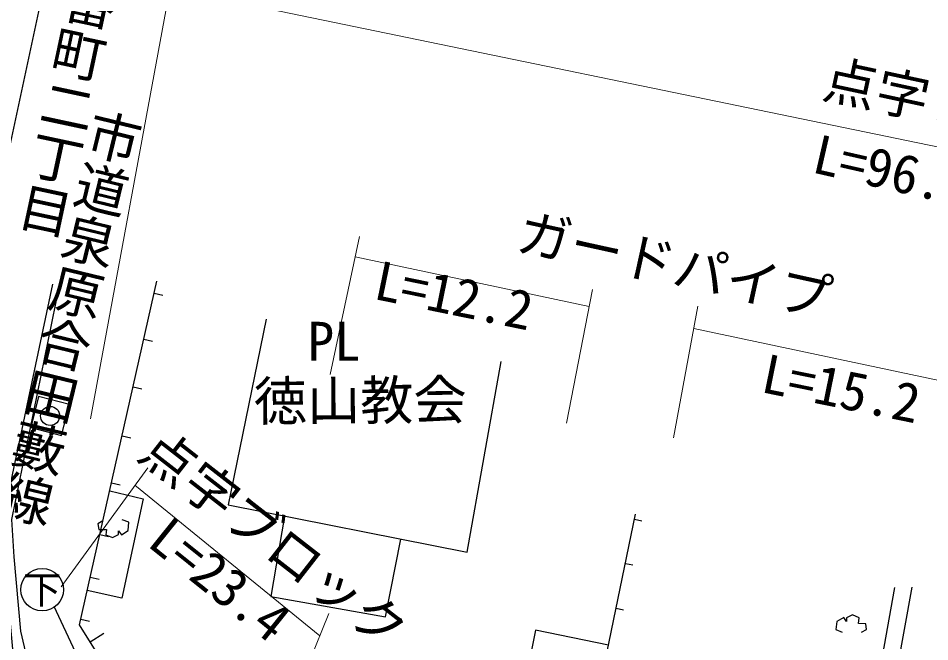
# Model space of a CAD drawing. Units: millimetres at full size, sheet at 1:1000; details may follow other scales. Extents: x 40000 to 680000, y 20000 to 380000.
# Drawn here: x 495421 to 538270, y 290076 to 319418 of the extents above; entities that cross this region are included whole.
import ezdxf
from ezdxf.enums import TextEntityAlignment as Align

# ---------------------------------------------------------------- set-up
doc = ezdxf.new("R2010")
doc.units = ezdxf.units.MM
doc.header["$LTSCALE"] = 1000
for name, color, linetype, lineweight in [('M-BGD', 7, 'Continuous', 25), ('M-BGD-EXST', 7, 'Continuous', 25), ('M-BMK-OTRS', 5, 'Continuous', 25), ('M-STR-HTXT', 7, 'Continuous', 13), ('M-STR-STRC', 7, 'Continuous', 25)]:
    doc.layers.add(name, color=color, linetype=linetype, lineweight=lineweight)
doc.layers.add('M-BMK-HTXT', color=7, linetype='Continuous')
doc.styles.add('@ＭＳ ゴシック', font='')
doc.styles.add('ＭＳ ゴシック', font='')
doc.styles.get('@ＭＳ ゴシック').set_extended_font_data('@MS Gothic')
doc.styles.get('ＭＳ ゴシック').set_extended_font_data('MS Gothic')

msp = doc.modelspace()

# ---------------------------------------------------------------- linework, layer by layer
at = {"layer": 'M-BGD'}
for p, q in [((502224, 306368), (501810, 306461)), ((501739, 304209), (501324, 304302)), ((501232, 301956), (500818, 302049)), ((500717, 299663), (500302, 299756)), ((500220, 297453), (499806, 297546)), ((521794, 283288), (524445, 296083)), ((524740, 295754), (524392, 295826)), ((499672, 295016), (499258, 295109)), ((524310, 293679), (523962, 293751)), ((499220, 293003), (498805, 293096)), ((523873, 291568), (523525, 291640)), ((498777, 291034), (498363, 291127)), ((498803, 290080), (499442, 290487))]:
    msp.add_line(p, q, dxfattribs=at)
for points in [[(497026, 306905), (494847, 296593), (494634, 295551), (494879, 292657), (495199, 289215), (495812, 287007), (496769, 284996), (497605, 283844), (499612, 282281), (501859, 280795), (504368, 279592), (507258, 278553), (509771, 277891), (509775, 278424)], [(497348, 306842), (495112, 295833), (495212, 294080), (495526, 290569), (496249, 287493), (496940, 285779), (497824, 284303), (500686, 282047), (504439, 280085), (507109, 279077), (511393, 278027), (519104, 276369), (536584, 272648), (537431, 272986), (537935, 273665), (538666, 277194)], [(500356, 287583), (498307, 290878), (501940, 307042)], [(507076, 305251), (505288, 296516), (516532, 294293), (518121, 303266)], [(499724, 297183), (501300, 296797), (500287, 292122), (498668, 292486)], [(499405, 295765), (499168, 295629), (499210, 295358), (499566, 295367), (499541, 295104), (499855, 294977), (500134, 295121), (500134, 295299), (500270, 295113), (500584, 295316), (500618, 295706), (500312, 295807)], [(507933, 295993), (507295, 292200), (512688, 291251), (513412, 294910)], [(529261, 280952), (529737, 282910), (530590, 282702), (531442, 286941), (535475, 286130), (536636, 292625)], [(537425, 292640), (536043, 285021), (532095, 285931), (531398, 282515), (532706, 282174), (532313, 280302)], [(535055, 290529), (535298, 290652), (535270, 290925), (534914, 290935), (534953, 291196), (534646, 291339), (534359, 291209), (534350, 291031), (534224, 291224), (533900, 291037), (533847, 290650), (534146, 290533)], [(523166, 289910), (519734, 290620), (518653, 285211), (522047, 284508)]]:
    msp.add_lwpolyline(points, dxfattribs=at)
msp.add_lwpolyline([(496007, 300164), (497460, 299790), (497834, 301243), (496381, 301617)], close=True, dxfattribs=at)
msp.add_circle((496920, 300703), 450, dxfattribs=at)
at = {"layer": 'M-BGD-EXST'}
msp.add_circle((496546, 292528), 1000, dxfattribs=at)
at = {"layer": 'M-BMK-OTRS'}
msp.add_line((497250, 323821), (490519, 292497), dxfattribs=at)
at = {"layer": 'M-STR-HTXT'}
for p, q in [((498817, 300569), (502933, 322845)), ((502559, 320819), (577611, 305313)), ((510078, 302651), (511459, 309149)), ((511254, 308185), (522267, 305855)), ((521197, 300358), (522421, 306648)), ((526231, 299671), (527370, 305875)), ((527175, 304817), (543052, 301457)), ((497432, 292663), (501512, 298268)), ((500910, 297441), (509592, 290354)), ((507498, 285152), (510014, 291405))]:
    msp.add_line(p, q, dxfattribs=at)
at = {"layer": 'M-STR-STRC'}
msp.add_lwpolyline([(497094, 291745), (499883, 285775), (533757, 278579), (537160, 277248), (553677, 273797), (557281, 273830), (578339, 269408)], dxfattribs=at)

# ---------------------------------------------------------------- texts
at = {"layer": 'M-BGD-EXST', "style": 'ＭＳ ゴシック'}
msp.add_text('下', height=1320, dxfattribs=at).set_placement((496546, 292528), align=Align.MIDDLE_CENTER)
at = {"layer": 'M-BMK-HTXT'}
for s, rotation, style, p in [('二番町二丁目', 257.962, '@ＭＳ ゴシック', (498113, 324145)), ('市道泉原合田藪線', 256.346, '@ＭＳ ゴシック', (498780, 315375)), ('徳山教会', 0.439, 'ＭＳ ゴシック', (506508, 299928))]:
    msp.add_text(s, height=1833, rotation=rotation, dxfattribs=dict(at, style=style)).set_placement(p, align=Align.BOTTOM_LEFT)
at = {"layer": 'M-BMK-HTXT', "style": 'ＭＳ ゴシック'}
msp.add_text('PL', height=1833, dxfattribs=at).set_placement((509024, 302750), align=Align.BOTTOM_LEFT)
at = {"layer": 'M-STR-HTXT', "style": 'ＭＳ ゴシック'}
for s, rotation, p in [('点字ブロック', 347.86, (533032, 315178)), ('L=96.4', 347.137, (532543, 311642)), ('ガードパイプ', 347.605, (518644, 307982)), ('L=12.2', 348.408, (511954, 305684)), ('L=15.2', 348.518, (530160, 301299)), ('点字ブロック', 322.069, (500635, 298344)), ('L=23.4', 321.261, (501074, 294206))]:
    msp.add_text(s, height=1833, rotation=rotation, dxfattribs=at).set_placement(p, align=Align.BOTTOM_LEFT)

doc.saveas('drawing.dxf')
